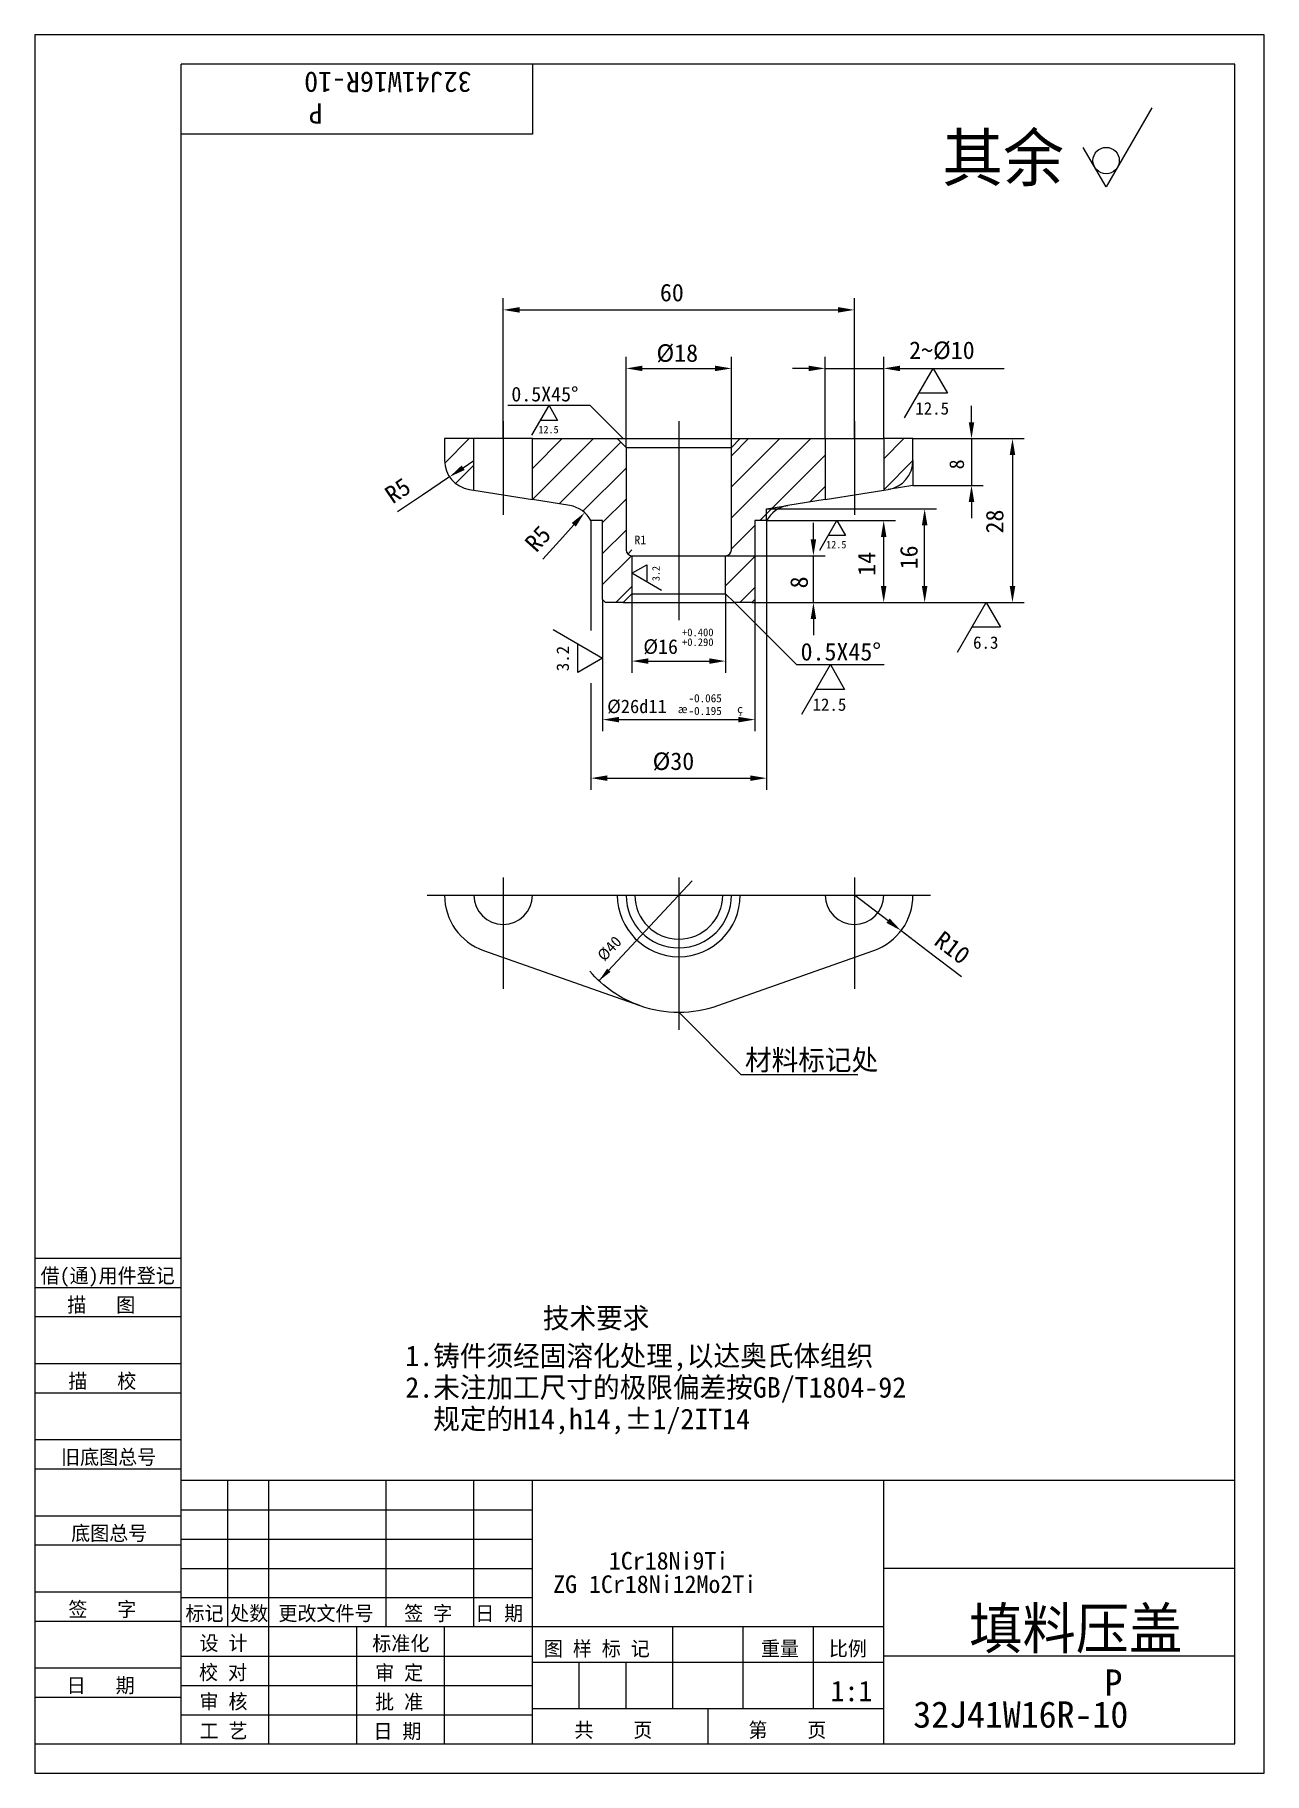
# Model space of a CAD drawing. Header units: metres. Extents: x 0 to 210, y 0 to 297.
import ezdxf

# ---------------------------------------------------------------- set-up
doc = ezdxf.new("R2010")
doc.units = ezdxf.units.M
for name, color, linetype in [('C', 6, 'Continuous'), ('D', 1, 'Continuous'), ('FL', 5, 'Continuous'), ('T', 7, 'Continuous'), ('TL', 4, 'Continuous')]:
    doc.layers.add(name, color=color, linetype=linetype)

# ---------------------------------------------------------------- blocks, each defined once
blk = doc.blocks.new('TUKUN4')
at = {"layer": 'FL'}
for p, q in [((0, 297), (0, 0)), ((210, 297), (0, 297)), ((210, 0), (210, 297)), ((0, 78), (25, 78)), ((0, 70), (25, 70)), ((0, 65), (25, 65)), ((0, 57), (25, 57)), ((0, 52), (25, 52)), ((33, 25), (33, 50)), ((40, 5), (40, 50)), ((60, 25), (60, 50)), ((75, 25), (75, 50)), ((25, 45), (85, 45)), ((0, 44), (25, 44)), ((0, 39), (25, 39)), ((25, 40), (85, 40)), ((25, 35), (85, 35)), ((0, 31), (25, 31)), ((25, 30), (85, 30)), ((0, 26), (25, 26)), ((70, 5), (70, 25)), ((0, 18), (25, 18)), ((25, 20), (85, 20)), ((25, 15), (85, 15)), ((0, 13), (25, 13)), ((25, 10), (85, 10)), ((0, 0), (210, 0))]:
    blk.add_line(p, q, dxfattribs=at)
at = {"layer": 'TL'}
for p, q in [((25, 5), (25, 292)), ((205, 292), (25, 292)), ((85, 292), (85, 280)), ((205, 5), (205, 292)), ((85, 280), (25, 280)), ((0, 88), (25, 88)), ((0, 83), (25, 83)), ((205, 50), (25, 50)), ((85, 5), (85, 50)), ((145, 5), (145, 50)), ((205, 35), (145, 35)), ((145, 25), (25, 25)), ((55, 5), (55, 25)), ((109, 11), (109, 25)), ((121, 11), (121, 25)), ((133, 11), (133, 25)), ((85, 19), (145, 19)), ((93, 11), (93, 19)), ((101, 11), (101, 19)), ((205, 20), (145, 20)), ((145, 11), (85, 11)), ((115, 5), (115, 11)), ((0, 5), (205, 5))]:
    blk.add_line(p, q, dxfattribs=at)
at = {"layer": 'T'}
for s, p in [('借(通)用件登记', (1, 83.76)), ('描   图', (5.56, 78.76)), ('描   校', (5.74, 65.76)), ('旧底图总号', (4.49, 52.76)), ('底图总号', (6.22, 39.76)), ('签   字', (5.74, 26.76)), ('标记', (25.75, 26.07)), ('处数', (33.38, 26.07)), ('更改文件号', (41.61, 26.07)), ('签 字', (63.1, 26.07)), ('日 期', (75.23, 26.07)), ('设 计', (28.14, 20.99)), ('标准化', (57.65, 20.93)), ('图 样 标 记', (86.95, 20.04)), ('重量', (124.03, 20.04)), ('比例', (135.64, 20.04)), ('校 对', (28.05, 15.99)), ('审 定', (58.13, 15.93)), ('日   期', (5.45, 13.76)), ('审 核', (28.14, 10.99)), ('批 准', (58.13, 10.93)), ('共    页', (92.18, 6.13)), ('第    页', (121.9, 6.13)), ('工 艺', (28.14, 5.99)), ('日 期', (57.84, 5.93))]:
    blk.add_text(s, height=2.5, dxfattribs=at).set_placement(p)

msp = doc.modelspace()

# ---------------------------------------------------------------- linework, layer by layer
for p, q in [((70.02, 223.82), (74.2, 228)), ((85, 222.89), (90.11, 228)), ((85.02, 217.6), (95.42, 228)), ((89.59, 216.87), (100.11, 227.39)), ((119, 214.46), (132.54, 228)), ((119, 225.07), (121.93, 228)), ((119, 219.76), (127.24, 228)), ((145, 224.55), (148.45, 228)), ((71.87, 220.36), (75, 223.49)), ((93.63, 215.61), (101, 222.98)), ((123.84, 214), (135, 225.16)), ((145, 219.25), (150, 224.25)), ((132.32, 217.17), (135, 219.85)), ((97, 213.67), (101, 217.67)), ((97, 208.37), (101, 212.37)), ((119, 209.16), (123, 213.16)), ((97, 203.07), (101.94, 208)), ((118, 202.85), (123, 207.85)), ((99.24, 200), (102, 202.76)), ((120.45, 200), (123, 202.55))]:
    msp.add_line(p, q)
at = {"layer": 'C'}
for points in [[(80, 231), (80, 215)], [(110, 231), (110, 197)], [(140, 231), (140, 215)], [(80, 153), (80, 134)], [(110, 153), (110, 127)], [(140, 153), (140, 134)], [(67, 150), (153, 150)]]:
    msp.add_lwpolyline(points, dxfattribs=at)
at = {"layer": 'D'}
for p, q in [((190.81, 284.52), (183, 271)), ((183, 271), (179.1, 277.76)), ((80, 228), (80, 252)), ((82.8, 250), (137.2, 250)), ((140, 228), (140, 252)), ((101, 226.5), (101, 242)), ((119, 226.5), (119, 242)), ((135, 228), (135, 242)), ((145, 228), (145, 242)), ((103.8, 240), (116.2, 240)), ((132.2, 240), (129.4, 240)), ((135, 240), (145, 240)), ((147.8, 240), (150.6, 240)), ((148.56, 231.55), (153.44, 240)), ((150.6, 240), (165.57, 240)), ((153.44, 240), (155.88, 235.78)), ((155.88, 235.78), (151, 235.78)), ((84.92, 228.59), (87.84, 233.66)), ((87.84, 233.66), (89.31, 231.12)), ((160, 230.8), (160, 233.6)), ((89.31, 231.12), (86.38, 231.12)), ((150, 228), (169, 228)), ((150, 228), (162, 228)), ((160, 228), (160, 220)), ((73.17, 223.04), (75, 224.26)), ((167, 225.2), (167, 202.8)), ((70.85, 221.47), (66.2, 218.35)), ((150, 220), (162, 220)), ((66.2, 218.35), (61.98, 215.51)), ((160, 217.2), (160, 214.4)), ((95, 214), (95, 195.23)), ((125, 216), (154, 216)), ((125, 214), (147, 214)), ((125, 214), (125, 168)), ((134.07, 208.93), (137, 214)), ((137, 214), (138.46, 211.47)), ((90.19, 211.19), (86.8, 207.4)), ((92.06, 213.28), (90.19, 211.19)), ((133, 210.8), (133, 213.6)), ((138.46, 211.47), (135.54, 211.47)), ((145, 202.8), (145, 211.2)), ((152, 202.8), (152, 213.2)), ((118, 208), (135, 208)), ((133, 200), (133, 208)), ((102, 205), (104.53, 206.46)), ((107.07, 202.07), (102, 205)), ((104.53, 206.46), (104.53, 203.54)), ((97, 200.5), (97, 178)), ((102, 201.5), (102, 188)), ((118, 201.5), (118, 188)), ((122.5, 200), (169, 200)), ((122.5, 200), (154, 200)), ((122.5, 200), (147, 200)), ((122.5, 200), (135, 200)), ((123, 200.5), (123, 178)), ((157.62, 191.55), (162.5, 200)), ((162.5, 200), (164.94, 195.78)), ((133, 197.2), (133, 194.4)), ((88.55, 195.38), (97, 190.5)), ((164.94, 195.78), (160.06, 195.78)), ((92.78, 188.06), (92.78, 192.94)), ((97, 190.5), (92.78, 188.06)), ((104.8, 190), (115.2, 190)), ((131.01, 180.94), (135.89, 189.39)), ((135.89, 189.39), (138.32, 185.17)), ((95, 186.25), (95, 168)), ((138.32, 185.17), (133.45, 185.17)), ((99.8, 180), (120.2, 180)), ((97.8, 170), (122.2, 170)), ((96.37, 135.37), (112.27, 152.44)), ((145.74, 145.65), (140, 150)), ((147.97, 143.95), (152.43, 140.57)), ((152.43, 140.57), (158.3, 136.11))]:
    msp.add_line(p, q, dxfattribs=at)
for points in [[(100.5, 228), (94.84, 233.66), (80.81, 233.66)], [(150, 224.26), (150, 220), (145.79, 219.33)], [(125, 214), (125, 216), (128.62, 216.58)], [(102, 209), (101.29, 208.29)], [(119.5, 200), (130.11, 189.39), (145.11, 189.39)], [(110, 130), (120.61, 119.39), (140.61, 119.39)]]:
    msp.add_lwpolyline(points, dxfattribs=at)
msp.add_lwpolyline([(103.33, 131.14, -0.13), (94.8, 137, -0.13)], format="xyb", dxfattribs=at)
msp.add_circle((183, 275.51), 2.25, dxfattribs=at)
for points in [[(82.8, 250.47), (82.8, 249.53), (80, 250)], [(137.2, 250.47), (137.2, 249.53), (140, 250)], [(103.8, 240.47), (103.8, 239.53), (101, 240)], [(116.2, 240.47), (116.2, 239.53), (119, 240)], [(132.2, 240.47), (132.2, 239.53), (135, 240)], [(147.8, 240.47), (147.8, 239.53), (145, 240)], [(159.53, 230.8), (160.47, 230.8), (160, 228)], [(166.53, 225.2), (167.47, 225.2), (167, 228)], [(73.43, 222.65), (72.91, 223.42), (70.85, 221.47)], [(159.53, 217.2), (160.47, 217.2), (160, 220)], [(92.41, 212.97), (91.71, 213.59), (93.92, 215.37)], [(144.53, 211.2), (145.47, 211.2), (145, 214)], [(151.53, 213.2), (152.47, 213.2), (152, 216)], [(132.53, 210.8), (133.47, 210.8), (133, 208)], [(144.53, 202.8), (145.47, 202.8), (145, 200)], [(151.53, 202.8), (152.47, 202.8), (152, 200)], [(166.53, 202.8), (167.47, 202.8), (167, 200)], [(132.53, 197.2), (133.47, 197.2), (133, 200)], [(104.8, 190.47), (104.8, 189.53), (102, 190)], [(115.2, 190.47), (115.2, 189.53), (118, 190)], [(99.8, 180.47), (99.8, 179.53), (97, 180)], [(120.2, 180.47), (120.2, 179.53), (123, 180)], [(97.8, 170.47), (97.8, 169.53), (95, 170)], [(122.2, 170.47), (122.2, 169.53), (125, 170)], [(145.45, 145.28), (146.02, 146.02), (147.97, 143.95)], [(97.76, 137.44), (96.37, 135.37), (98.34, 136.91)]]:
    msp.add_solid(points, dxfattribs=at)
at = {"layer": 'TL'}
for p, q in [((101, 226.5), (99.5, 228)), ((119, 226.5), (120.5, 228)), ((102, 201.5), (100.5, 200)), ((118, 201.5), (119.5, 200))]:
    msp.add_line(p, q, dxfattribs=at)
for points in [[(75, 228), (70, 228), (70, 224.26, 0.37), (74.21, 219.33), (75, 219.2)], [(145, 228), (145, 219.2), (145.79, 219.33, 0.37), (150, 224.26), (150, 228)]]:
    msp.add_lwpolyline(points, format="xyb", close=True, dxfattribs=at)
for points in [[(85, 228), (75, 228)], [(99.5, 228), (120.5, 228)], [(101, 226.5), (119, 226.5)], [(135, 228), (145, 228)], [(75, 219.2), (85, 217.6)], [(135, 217.6), (145, 219.2)], [(100.5, 200), (97.5, 200), (97, 200.5), (97, 214), (95, 214)], [(102, 208), (118, 208)], [(100.5, 200), (119.5, 200)], [(102, 201.5), (118, 201.5)]]:
    msp.add_lwpolyline(points, dxfattribs=at)
for points in [[(95, 214, 0.23), (91.38, 216.58), (85, 217.6), (85, 228), (99.5, 228)], [(101, 226.5), (101, 209, 0.41), (102, 208), (102, 201.5)], [(118, 201.5), (118, 208, 0.41), (119, 209), (119, 226.5)], [(120.5, 228), (135, 228), (135, 217.6), (128.62, 216.58, 0.23), (125, 214), (123, 214), (123, 200.5), (122.5, 200), (119.5, 200)], [(70, 150, 0.32), (76.67, 140.57), (103.33, 131.14, 0.17), (116.67, 131.14), (143.33, 140.57, 0.32), (150, 150, 0.32)], [(75, 150, 1), (85, 150, 1)], [(101, 150, 1), (119, 150, 1)], [(135, 150, 1), (145, 150, 1)]]:
    msp.add_lwpolyline(points, format="xyb", dxfattribs=at)
for radius in [10.5, 7.5]:
    msp.add_arc((110, 150), radius, 180, 0, dxfattribs=at)

# ---------------------------------------------------------------- block references
at = {"layer": 'D'}
msp.add_blockref('TUKUN4', (0, 0), dxfattribs=at)

# ---------------------------------------------------------------- texts
for s, height, rotation, p in [('32J41W16R-10', 3.5, 180, (74.59, 290.65)), ('P', 3.5, 180, (49.19, 285.31)), ('8', 2.5, 90, (158.72, 222.76)), ('R5', 3, 33.9, (61.14, 216.76)), ('28', 3, 90, (165.45, 211.8)), ('R5', 3, 48.21, (85.68, 208.4)), ('14', 3, 90, (143.58, 204.57)), ('16', 3, 90, (150.79, 205.67)), ('3.2', 1.27, 90, (106.73, 203.66)), ('8', 3, 90, (132.04, 202.42)), ('3.2', 2.12, 90, (91.24, 188.27)), ('%%C40', 1.92, 47.02, (97.29, 138.59)), ('R10', 3, 322.8, (153.4, 141.71))]:
    msp.add_text(s, height=height, rotation=rotation, dxfattribs=at).set_placement(p)
for s, height, p in [('其余', 8, (155, 272)), ('60', 3, (106.78, 251.46)), ('%%C18', 3, (106.19, 241.13)), ('2%%126%%C10', 3, (149.35, 241.61)), ('0.5X45%%d', 2.5, (81.4, 234.36)), ('12.5', 2.12, (150.4, 232.11)), ('12.5', 1.27, (86.02, 228.92)), ('R1', 1.5, (102.41, 209.95)), ('12.5', 1.27, (135.18, 209.27)), ('%%C16', 2.5, (103.94, 191.23)), ('+0.400', 1.32, (110.55, 194.25)), ('+0.290', 1.32, (110.55, 192.57)), ('0.5X45%%d', 3, (130.81, 190.1)), ('6.3', 2.12, (160.27, 192.11)), ('-0.065', 1.39, (111.67, 182.96)), ('%%C26d11', 2.31, (97.77, 181.11)), ('%%230', 1.39, (109.82, 181.11)), ('-0.195', 1.39, (111.67, 180.79)), ('%%231', 1.39, (119.98, 181.11)), ('12.5', 2.12, (132.85, 181.51)), ('%%C30', 3, (105.53, 171.4)), ('材料标记处', 3.5, (121.31, 120.1)), ('技术要求', 3.5, (86.78, 76.01)), ('1.铸件须经固溶化处理,以达奥氏体组织', 3.5, (63.29, 69.56)), ('2.未注加工尺寸的极限偏差按GB/T1804-92', 3.5, (63.29, 64.17)), ('  规定的H14,h14,%%P1/2IT14', 3.5, (63.29, 58.78)), ('1Cr18Ni9Ti', 3, (98.06, 34.8)), ('ZG 1Cr18Ni12Mo2Ti', 3, (88.54, 30.8)), ('填料压盖', 7, (159.6, 21.24)), ('1:1', 3.5, (135.92, 12.3)), ('P', 4.5, (182.72, 13.23)), ('32J41W16R-10', 4.5, (150.05, 7.78))]:
    msp.add_text(s, height=height, dxfattribs=at).set_placement(p)

doc.saveas('drawing.dxf')
